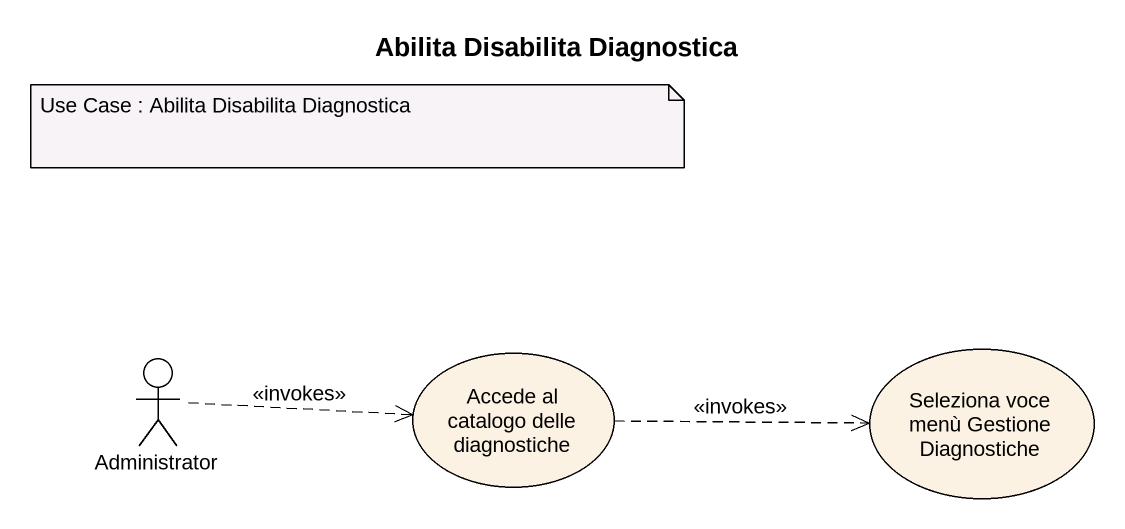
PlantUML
@startuml
title Abilita Disabilita Diagnostica
actor Administrator
usecase "Accede al catalogo delle diagnostiche" as Accede_al_catalogo_delle
usecase "Seleziona voce menù Gestione Diagnostiche" as Seleziona_voce_menù
Administrator .right.> Accede_al_catalogo_delle : <<invokes>>
Accede_al_catalogo_delle .right.> Seleziona_voce_menù : <<invokes>>
note as N1
  Use Case : Abilita Disabilita Diagnostica
end note
@enduml
